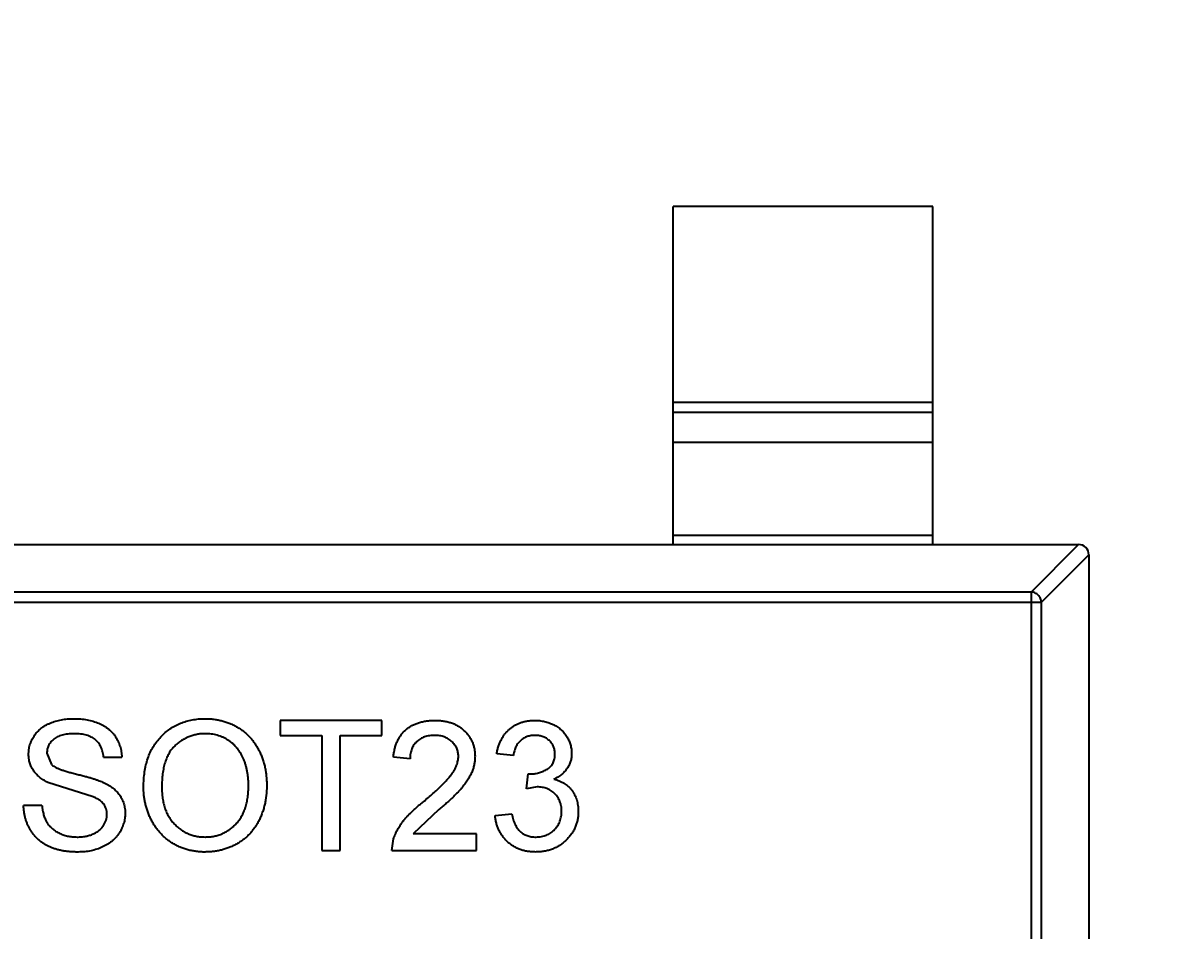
# Model space of a CAD drawing. Header units: inches. Extents: x -36 to 490, y -51 to 98.
# Drawn here: x 412.94 to 415.129, y 12.044 to 13.789 of the extents above; entities that cross this region are included whole.
import ezdxf

# ---------------------------------------------------------------- set-up
doc = ezdxf.new("R2010")
doc.units = ezdxf.units.IN
doc.header["$LTSCALE"] = 1.21
doc.header["$MEASUREMENT"] = 0
doc.header["$PDMODE"] = 3
doc.header["$PDSIZE"] = 0.3125
doc.layers.get('0').update_dxf_attribs({"linetype": 'CONTINUOUS'})
doc.layers.get('Defpoints').update_dxf_attribs({"linetype": 'CONTINUOUS'})
doc.layers.add('DIM', color=3, linetype='CONTINUOUS')
doc.styles.get("Standard").update_dxf_attribs({"font": 'txt', "width": 0.8})
doc.dimstyles.get("Standard").update_dxf_attribs({"dimtxt": 0.15625, "dimasz": 0.1875, "dimexe": 0.125, "dimexo": 0.0625, "dimgap": 0.09, "dimtad": 0, "dimtih": 1, "dimtoh": 1, "dimzin": 4, "dimdsep": 46, "dimtxsty": 'Standard', "dimblk": '_FILLED', "dimblk1": '_FILLED', "dimblk2": '_FILLED', "dimcen": 0.09, "dimazin": 1, "dimtp": 0.01, "dimtm": 0.01, "dimtfac": 1, "dimtofl": 0, "dimtmove": 0, "dimatfit": 3, "dimldrblk": '_FILLED', "dimfxl": 1, "dimtolj": 1, "dimtzin": 4, "dimarcsym": 0})

# ---------------------------------------------------------------- blocks, each defined once
blk = doc.blocks.new('_FILLED')
at = {"color": 0, "linetype": 'ByBlock'}
blk.add_solid([(0, 0), (-1, 0.16667), (-1, -0.16667)], dxfattribs=at)
blk = doc.blocks.new('*D70')
at = {"layer": 'Defpoints', "color": 0}
for p in [(406.8003, 41.9888), (406.8003, -7.0611), (488.6342, -7.0611)]:
    blk.add_point(p, dxfattribs=at)
at = {"layer": 'DIM', "color": 0, "lineweight": -2}
for p, q in [((406.8628, 41.9888), (488.7592, 41.9888)), ((488.6342, 39.4488), (488.6342, 21.3872)), ((488.6342, -4.5211), (488.6342, 13.5405)), ((406.8628, -7.0611), (488.7592, -7.0611))]:
    blk.add_line(p, q, dxfattribs=at)
at = {"layer": 'DIM', "color": 0, "lineweight": -2, "xscale": 2.54, "yscale": 2.54, "zscale": 2.54}
for p, rotation in [((488.6342, 41.9888), 90), ((488.6342, -7.0611), 270)]:
    blk.add_blockref('_FILLED', p, dxfattribs=dict(at, rotation=rotation))
at = {"layer": 'DIM', "color": 0, "insert": (488.6342, 17.4638), "char_height": 2.5, "attachment_point": 5, "rotation": 90, "line_spacing_factor": 2.5}
blk.add_mtext('\\A1;49.05', dxfattribs=at)

msp = doc.modelspace()

# ---------------------------------------------------------------- linework, layer by layer
at = {"color": 7, "linetype": 'Continuous'}
for p, q in [((414.6912, 13.4354), (414.1912, 13.4354)), ((414.1912, 12.7854), (414.1912, 13.4354)), ((414.6912, 12.7854), (414.6912, 13.4354)), ((414.1912, 13.0592), (414.6912, 13.0592)), ((414.6912, 13.0394), (414.1912, 13.0394)), ((414.6912, 12.9814), (414.1912, 12.9814)), ((412.0112, 12.7854), (414.9712, 12.7854)), ((414.1912, 12.8032), (414.6912, 12.8032)), ((414.8801, 12.694), (414.9715, 12.7854)), ((414.9912, 12.7657), (414.8998, 12.6743)), ((414.9912, 12.7654), (414.9912, 11.1054)), ((414.8801, 12.694), (412.1023, 12.694)), ((414.8801, 12.694), (414.8801, 11.1768)), ((412.0826, 12.6743), (414.8998, 12.6743)), ((414.8998, 11.1965), (414.8998, 12.6743)), ((413.6307, 12.4472), (413.4351, 12.4472)), ((413.4351, 12.4472), (413.4351, 12.4184)), ((413.6307, 12.4184), (413.6307, 12.4472)), ((413.4351, 12.4184), (413.5153, 12.4184)), ((413.5153, 12.4184), (413.5153, 12.1972)), ((413.5505, 12.4184), (413.6307, 12.4184)), ((413.5505, 12.1972), (413.5505, 12.4184)), ((412.9864, 12.3843), (412.9954, 12.3622)), ((413.0954, 12.3767), (413.1307, 12.3767)), ((413.6851, 12.3735), (413.6531, 12.3767)), ((413.8839, 12.3799), (413.8518, 12.3831)), ((413.9092, 12.3158), (413.9125, 12.3446)), ((413.9125, 12.3446), (413.9171, 12.3443)), ((413.0752, 12.3002), (412.9881, 12.3279)), ((413.9299, 12.3192), (413.9092, 12.3158)), ((412.9768, 12.2837), (412.9416, 12.2837)), ((413.7408, 12.2756), (413.6911, 12.2293)), ((413.8486, 12.2645), (413.8807, 12.2677)), ((413.6499, 12.1972), (413.6532, 12.2194)), ((413.8133, 12.2293), (413.6911, 12.2293)), ((413.8133, 12.1972), (413.8133, 12.2293)), ((413.5153, 12.1972), (413.5505, 12.1972)), ((413.6499, 12.1972), (413.8133, 12.1972))]:
    msp.add_line(p, q, dxfattribs=at)
msp.add_arc((414.9712, 12.7654), 0.02, 0, 90, dxfattribs=at)
for points, knots in [([(414.8998, 12.6743), (414.8997, 12.6768), (414.8986, 12.6819), (414.8941, 12.6883), (414.8877, 12.6927), (414.8826, 12.6939), (414.8801, 12.694)], [0, 0, 0, 0, 0.249032, 0.5, 0.750968, 1, 1, 1, 1]), ([(412.9512, 12.382), (412.9513, 12.3851), (412.9515, 12.3912), (412.9536, 12.4003), (412.957, 12.409), (412.9608, 12.4159), (412.9645, 12.4211), (412.9676, 12.4249), (412.971, 12.4283), (412.9748, 12.4316), (412.9788, 12.4346), (412.9831, 12.4373), (412.9878, 12.4397), (412.9944, 12.4428), (413.0032, 12.4459), (413.0143, 12.4485), (413.0259, 12.4501), (413.0339, 12.4503), (413.038, 12.4504)], [0, 0, 0, 0, 0.074995, 0.149165, 0.223664, 0.300412, 0.33957, 0.378921, 0.418096, 0.45823, 0.498427, 0.539708, 0.582216, 0.625824, 0.715481, 0.807384, 0.901634, 1, 1, 1, 1]), ([(413.038, 12.4504), (413.0424, 12.4503), (413.0511, 12.4501), (413.0636, 12.4485), (413.0754, 12.4456), (413.0846, 12.4425), (413.0914, 12.4392), (413.0962, 12.4367), (413.1007, 12.4338), (413.1049, 12.4307), (413.1088, 12.4273), (413.1123, 12.4236), (413.1156, 12.4198), (413.1196, 12.4142), (413.1238, 12.4068), (413.1274, 12.3973), (413.1299, 12.3872), (413.1304, 12.3802), (413.1307, 12.3767)], [0, 0, 0, 0, 0.100475, 0.195644, 0.286083, 0.372983, 0.415026, 0.456052, 0.495939, 0.535566, 0.574087, 0.612519, 0.651081, 0.689513, 0.766237, 0.84235, 0.919974, 1, 1, 1, 1]), ([(413.1723, 12.3189), (413.1724, 12.3239), (413.1726, 12.3337), (413.1742, 12.3479), (413.1767, 12.3613), (413.1804, 12.3738), (413.1851, 12.3855), (413.1907, 12.3965), (413.1975, 12.4065), (413.2053, 12.4156), (413.2139, 12.4237), (413.2231, 12.431), (413.233, 12.437), (413.2434, 12.4419), (413.2545, 12.4457), (413.2662, 12.4484), (413.2784, 12.4501), (413.2868, 12.4503), (413.2911, 12.4504)], [0, 0, 0, 0, 0.075226, 0.146575, 0.2145, 0.27953, 0.342403, 0.403496, 0.463762, 0.523864, 0.583252, 0.641302, 0.698898, 0.756295, 0.814628, 0.874325, 0.935783, 1, 1, 1, 1]), ([(413.2911, 12.4504), (413.2939, 12.4504), (413.2995, 12.4503), (413.3078, 12.4495), (413.3158, 12.4482), (413.3237, 12.4464), (413.3314, 12.4441), (413.3388, 12.4413), (413.346, 12.4379), (413.353, 12.4341), (413.3597, 12.4298), (413.366, 12.4251), (413.3718, 12.4199), (413.3774, 12.4145), (413.3824, 12.4085), (413.3871, 12.4022), (413.3913, 12.3954), (413.3951, 12.3883), (413.3985, 12.3808), (413.4014, 12.3731), (413.4039, 12.3652), (413.406, 12.357), (413.4075, 12.3485), (413.4087, 12.3398), (413.4093, 12.3309), (413.4094, 12.3249), (413.4095, 12.3218)], [0, 0, 0, 0, 0.043099, 0.085587, 0.126908, 0.167967, 0.20845, 0.249025, 0.289281, 0.33001, 0.370598, 0.410466, 0.450033, 0.489688, 0.529116, 0.569037, 0.609703, 0.650759, 0.692509, 0.734219, 0.776707, 0.819552, 0.863351, 0.907839, 0.953334, 1, 1, 1, 1]), ([(413.6531, 12.3767), (413.6534, 12.3795), (413.6541, 12.3849), (413.6556, 12.3928), (413.6579, 12.4001), (413.6605, 12.407), (413.6639, 12.4133), (413.6677, 12.4192), (413.6721, 12.4244), (413.6771, 12.4292), (413.6825, 12.4335), (413.6884, 12.4372), (413.6948, 12.4403), (413.7016, 12.4428), (413.7089, 12.4448), (413.7166, 12.4462), (413.7248, 12.447), (413.7304, 12.4472), (413.7332, 12.4472)], [0, 0, 0, 0, 0.070675, 0.137493, 0.201473, 0.262869, 0.32255, 0.380737, 0.43822, 0.495487, 0.553484, 0.611346, 0.670644, 0.731587, 0.794183, 0.859445, 0.928208, 1, 1, 1, 1]), ([(413.7332, 12.4472), (413.7361, 12.4472), (413.7417, 12.4471), (413.7499, 12.4461), (413.7577, 12.4445), (413.765, 12.4424), (413.7718, 12.4396), (413.7782, 12.4362), (413.7841, 12.4321), (413.7895, 12.4275), (413.7943, 12.4224), (413.7986, 12.417), (413.8021, 12.4112), (413.8051, 12.4052), (413.8074, 12.3989), (413.8089, 12.3922), (413.81, 12.3853), (413.8101, 12.3806), (413.8101, 12.3782)], [0, 0, 0, 0, 0.074712, 0.145539, 0.213339, 0.278615, 0.342094, 0.40389, 0.465063, 0.526577, 0.587328, 0.64638, 0.704345, 0.761672, 0.819418, 0.878039, 0.937796, 1, 1, 1, 1]), ([(413.8518, 12.3831), (413.8523, 12.3856), (413.8533, 12.3904), (413.8553, 12.3975), (413.8577, 12.4041), (413.8607, 12.4102), (413.864, 12.4159), (413.8677, 12.4212), (413.872, 12.4261), (413.8766, 12.4305), (413.8816, 12.4345), (413.8869, 12.4379), (413.8925, 12.4408), (413.8984, 12.4431), (413.9046, 12.445), (413.9111, 12.4462), (413.9179, 12.4471), (413.9226, 12.4472), (413.9249, 12.4472)], [0, 0, 0, 0, 0.071036, 0.139343, 0.204958, 0.268332, 0.330129, 0.390664, 0.450861, 0.510587, 0.570374, 0.629455, 0.687994, 0.747581, 0.807839, 0.870034, 0.93381, 1, 1, 1, 1]), ([(413.9249, 12.4472), (413.9282, 12.4471), (413.9346, 12.4469), (413.944, 12.4452), (413.953, 12.4425), (413.9616, 12.4388), (413.9695, 12.4342), (413.9765, 12.4287), (413.9824, 12.4224), (413.9873, 12.4153), (413.9912, 12.4078), (413.994, 12.4), (413.9957, 12.3919), (413.9959, 12.3864), (413.996, 12.3837)], [0, 0, 0, 0, 0.092054, 0.181008, 0.26913, 0.357137, 0.443549, 0.526433, 0.607453, 0.688385, 0.767854, 0.845531, 0.922529, 1, 1, 1, 1]), ([(413.0394, 12.4216), (413.0371, 12.4216), (413.0328, 12.4215), (413.0266, 12.4209), (413.0209, 12.4201), (413.0156, 12.4189), (413.0107, 12.4174), (413.0063, 12.4155), (413.0025, 12.4133), (412.999, 12.4107), (412.9961, 12.4079), (412.9935, 12.4049), (412.9913, 12.4019), (412.9895, 12.3986), (412.9881, 12.3952), (412.9872, 12.3917), (412.9865, 12.388), (412.9865, 12.3855), (412.9864, 12.3843)], [0, 0, 0, 0, 0.091511, 0.177143, 0.257108, 0.331198, 0.400592, 0.465625, 0.526973, 0.585443, 0.641399, 0.695044, 0.746782, 0.796959, 0.847545, 0.897439, 0.947649, 1, 1, 1, 1]), ([(413.0954, 12.3767), (413.0952, 12.3785), (413.0947, 12.382), (413.0936, 12.3871), (413.0921, 12.3918), (413.0903, 12.3962), (413.0882, 12.4002), (413.0857, 12.4039), (413.0827, 12.4072), (413.0795, 12.4103), (413.0759, 12.413), (413.0718, 12.4153), (413.0674, 12.4172), (413.0626, 12.4188), (413.0573, 12.4201), (413.0517, 12.421), (413.0457, 12.4214), (413.0415, 12.4215), (413.0394, 12.4216)], [0, 0, 0, 0, 0.067155, 0.131403, 0.192732, 0.251253, 0.307704, 0.362699, 0.417778, 0.472304, 0.527873, 0.58523, 0.645057, 0.707952, 0.774434, 0.84494, 0.920404, 1, 1, 1, 1]), ([(413.2913, 12.4216), (413.2885, 12.4215), (413.2829, 12.4214), (413.2748, 12.4202), (413.2669, 12.4184), (413.2593, 12.4158), (413.2521, 12.4124), (413.2451, 12.4083), (413.2384, 12.4035), (413.2321, 12.3979), (413.2262, 12.3915), (413.2212, 12.3839), (413.217, 12.3754), (413.2135, 12.366), (413.2108, 12.3555), (413.209, 12.344), (413.2078, 12.3316), (413.2077, 12.323), (413.2076, 12.3185)], [0, 0, 0, 0, 0.055943, 0.110382, 0.164048, 0.216759, 0.269601, 0.323009, 0.377581, 0.433449, 0.490922, 0.550625, 0.613117, 0.679861, 0.751358, 0.828261, 0.910795, 1, 1, 1, 1]), ([(413.3742, 12.3221), (413.3742, 12.3245), (413.3742, 12.3294), (413.3736, 12.3365), (413.3729, 12.3435), (413.3718, 12.3501), (413.3703, 12.3566), (413.3687, 12.3628), (413.3666, 12.3688), (413.3642, 12.3745), (413.3616, 12.3799), (413.3586, 12.3851), (413.3554, 12.3899), (413.3519, 12.3944), (413.348, 12.3986), (413.3439, 12.4025), (413.3395, 12.406), (413.3348, 12.4092), (413.3299, 12.4122), (413.3248, 12.4147), (413.3196, 12.4168), (413.3142, 12.4185), (413.3087, 12.4199), (413.303, 12.4209), (413.2972, 12.4214), (413.2932, 12.4215), (413.2913, 12.4216)], [0, 0, 0, 0, 0.050852, 0.099752, 0.147438, 0.194086, 0.239171, 0.28334, 0.326577, 0.368936, 0.410572, 0.451051, 0.490877, 0.530044, 0.568937, 0.607578, 0.64642, 0.685679, 0.724799, 0.763513, 0.802173, 0.84074, 0.879649, 0.919071, 0.959098, 1, 1, 1, 1]), ([(413.7325, 12.4184), (413.7308, 12.4183), (413.7274, 12.4182), (413.7224, 12.4177), (413.7177, 12.4168), (413.7132, 12.4155), (413.709, 12.4138), (413.7051, 12.4117), (413.7015, 12.4093), (413.6981, 12.4065), (413.6951, 12.4034), (413.6924, 12.4), (413.6902, 12.3963), (413.6884, 12.3923), (413.687, 12.388), (413.6859, 12.3834), (413.6853, 12.3785), (413.6852, 12.3752), (413.6851, 12.3735)], [0, 0, 0, 0, 0.070696, 0.138358, 0.20337, 0.2657, 0.327256, 0.386512, 0.445858, 0.505173, 0.56378, 0.622343, 0.680824, 0.739795, 0.800801, 0.864239, 0.930631, 1, 1, 1, 1]), ([(413.7781, 12.3779), (413.7781, 12.3793), (413.778, 12.3821), (413.7773, 12.3861), (413.7764, 12.39), (413.775, 12.3936), (413.7732, 12.3972), (413.771, 12.4005), (413.7684, 12.4037), (413.7655, 12.4067), (413.7623, 12.4095), (413.7587, 12.4118), (413.7549, 12.4139), (413.7509, 12.4156), (413.7467, 12.4168), (413.7421, 12.4177), (413.7374, 12.4182), (413.7342, 12.4183), (413.7325, 12.4184)], [0, 0, 0, 0, 0.061762, 0.121174, 0.179421, 0.236843, 0.294322, 0.353191, 0.412721, 0.474522, 0.537057, 0.599591, 0.662367, 0.725246, 0.790316, 0.857724, 0.927232, 1, 1, 1, 1]), ([(413.9259, 12.4184), (413.9232, 12.4183), (413.9181, 12.4181), (413.9106, 12.4162), (413.9039, 12.4132), (413.899, 12.4096), (413.8954, 12.4062), (413.893, 12.4034), (413.8908, 12.4002), (413.8889, 12.3967), (413.8873, 12.3929), (413.8858, 12.3889), (413.8847, 12.3845), (413.8841, 12.3815), (413.8839, 12.3799)], [0, 0, 0, 0, 0.127797, 0.246795, 0.362284, 0.477652, 0.536237, 0.59559, 0.656344, 0.719085, 0.784349, 0.852876, 0.924551, 1, 1, 1, 1]), ([(413.964, 12.3826), (413.964, 12.3839), (413.9639, 12.3864), (413.9634, 12.39), (413.9625, 12.3935), (413.9614, 12.3968), (413.9599, 12.3999), (413.958, 12.4028), (413.9559, 12.4057), (413.9533, 12.4082), (413.9506, 12.4107), (413.9476, 12.4127), (413.9445, 12.4145), (413.9412, 12.4159), (413.9376, 12.417), (413.9339, 12.4178), (413.93, 12.4183), (413.9273, 12.4183), (413.9259, 12.4184)], [0, 0, 0, 0, 0.065093, 0.127304, 0.188122, 0.247131, 0.306077, 0.365678, 0.426103, 0.487841, 0.550317, 0.611805, 0.672737, 0.734883, 0.79768, 0.862475, 0.929775, 1, 1, 1, 1]), ([(412.9881, 12.3279), (412.9851, 12.3295), (412.9795, 12.3326), (412.9718, 12.3381), (412.9654, 12.3442), (412.9602, 12.3508), (412.9561, 12.358), (412.9533, 12.3656), (412.9514, 12.3737), (412.9513, 12.3792), (412.9512, 12.382)], [0, 0, 0, 0, 0.144805, 0.279512, 0.406394, 0.527502, 0.645393, 0.761885, 0.878942, 1, 1, 1, 1]), ([(413.7109, 12.2907), (413.7141, 12.2934), (413.7203, 12.2986), (413.729, 12.3064), (413.737, 12.3135), (413.7441, 12.3203), (413.7504, 12.3266), (413.7559, 12.3323), (413.7606, 12.3376), (413.7644, 12.3425), (413.7677, 12.3471), (413.7705, 12.3516), (413.7728, 12.3561), (413.7747, 12.3605), (413.7762, 12.3649), (413.7773, 12.3693), (413.778, 12.3736), (413.7781, 12.3765), (413.7781, 12.3779)], [0, 0, 0, 0, 0.11141, 0.214526, 0.309417, 0.396087, 0.474284, 0.544374, 0.60642, 0.660582, 0.709794, 0.756451, 0.800767, 0.843168, 0.884295, 0.923885, 0.962359, 1, 1, 1, 1]), ([(413.8101, 12.3782), (413.8101, 12.3757), (413.8099, 12.3708), (413.8089, 12.3634), (413.807, 12.356), (413.8046, 12.3487), (413.8012, 12.3413), (413.797, 12.3338), (413.7918, 12.3262), (413.7868, 12.3196), (413.7821, 12.3142), (413.7779, 12.3097), (413.7731, 12.3049), (413.7679, 12.2996), (413.7619, 12.2941), (413.7554, 12.2882), (413.7483, 12.282), (413.7433, 12.2778), (413.7408, 12.2756)], [0, 0, 0, 0, 0.057945, 0.116018, 0.174826, 0.234683, 0.296827, 0.364061, 0.436192, 0.51426, 0.556976, 0.604856, 0.657675, 0.715751, 0.77884, 0.847501, 0.921228, 1, 1, 1, 1]), ([(413.9171, 12.3443), (413.9201, 12.3444), (413.9258, 12.3446), (413.9343, 12.3465), (413.9423, 12.3494), (413.9484, 12.3528), (413.953, 12.356), (413.9559, 12.359), (413.9585, 12.3621), (413.9604, 12.3656), (413.9621, 12.3694), (413.9632, 12.3735), (413.9639, 12.378), (413.964, 12.381), (413.964, 12.3826)], [0, 0, 0, 0, 0.129789, 0.254605, 0.378435, 0.50292, 0.565018, 0.624848, 0.683448, 0.742765, 0.802757, 0.86522, 0.930779, 1, 1, 1, 1]), ([(413.996, 12.3837), (413.9959, 12.3811), (413.9957, 12.3759), (413.9941, 12.3684), (413.9913, 12.3613), (413.9876, 12.3546), (413.9827, 12.3484), (413.9768, 12.3429), (413.9698, 12.338), (413.9646, 12.3354), (413.9619, 12.3341)], [0, 0, 0, 0, 0.121951, 0.240787, 0.35855, 0.479066, 0.601519, 0.727551, 0.859932, 1, 1, 1, 1]), ([(412.9954, 12.3622), (412.9963, 12.3614), (412.9982, 12.3598), (413.0017, 12.3576), (413.0062, 12.3554), (413.0115, 12.3533), (413.0177, 12.3511), (413.0247, 12.3488), (413.0327, 12.3466), (413.0413, 12.3444), (413.05, 12.3423), (413.0583, 12.3401), (413.0659, 12.3381), (413.0727, 12.3361), (413.079, 12.3341), (413.0845, 12.3322), (413.0893, 12.3304), (413.0923, 12.3292), (413.0937, 12.3286)], [0, 0, 0, 0, 0.032743, 0.07241, 0.119611, 0.174673, 0.237345, 0.308352, 0.38763, 0.474784, 0.563332, 0.645136, 0.720203, 0.789134, 0.851497, 0.907331, 0.956969, 1, 1, 1, 1]), ([(413.0937, 12.3286), (413.0955, 12.3278), (413.099, 12.3262), (413.104, 12.3234), (413.1087, 12.3205), (413.113, 12.3174), (413.1169, 12.3142), (413.1204, 12.3108), (413.1237, 12.3072), (413.1265, 12.3034), (413.129, 12.2995), (413.1312, 12.2955), (413.1329, 12.2913), (413.1345, 12.2869), (413.1356, 12.2824), (413.1365, 12.2778), (413.137, 12.273), (413.137, 12.2698), (413.1371, 12.2682)], [0, 0, 0, 0, 0.074931, 0.147078, 0.216364, 0.282503, 0.346688, 0.408836, 0.469262, 0.528432, 0.587001, 0.644416, 0.702189, 0.759767, 0.81849, 0.877633, 0.93802, 1, 1, 1, 1]), ([(413.2908, 12.2229), (413.2937, 12.2229), (413.2996, 12.2231), (413.3081, 12.2243), (413.3162, 12.2264), (413.324, 12.2291), (413.3313, 12.2329), (413.3383, 12.2373), (413.3447, 12.2426), (413.3509, 12.2486), (413.3564, 12.2554), (413.3612, 12.2629), (413.3652, 12.2712), (413.3686, 12.28), (413.3711, 12.2896), (413.373, 12.2998), (413.3741, 12.3107), (413.3742, 12.3182), (413.3742, 12.3221)], [0, 0, 0, 0, 0.061055, 0.119545, 0.176806, 0.232956, 0.288583, 0.344667, 0.401662, 0.46054, 0.520477, 0.581213, 0.643431, 0.707961, 0.775371, 0.846414, 0.921152, 1, 1, 1, 1]), ([(413.9619, 12.3341), (413.9637, 12.3336), (413.9672, 12.3327), (413.9723, 12.3309), (413.977, 12.3287), (413.9816, 12.3263), (413.9857, 12.3234), (413.9896, 12.3203), (413.9931, 12.3167), (413.9964, 12.3128), (413.9994, 12.3087), (414.0019, 12.3042), (414.004, 12.2996), (414.0059, 12.2946), (414.0072, 12.2894), (414.0081, 12.284), (414.0088, 12.2783), (414.0088, 12.2744), (414.0089, 12.2724)], [0, 0, 0, 0, 0.065828, 0.128938, 0.190858, 0.251186, 0.310974, 0.37005, 0.429672, 0.489507, 0.549975, 0.610075, 0.670915, 0.732909, 0.796711, 0.861825, 0.929892, 1, 1, 1, 1]), ([(413.1018, 12.2665), (413.1017, 12.2683), (413.1016, 12.2718), (413.1005, 12.277), (413.0984, 12.2817), (413.0958, 12.2861), (413.0921, 12.2902), (413.0874, 12.294), (413.0817, 12.2974), (413.0774, 12.2992), (413.0752, 12.3002)], [0, 0, 0, 0, 0.117768, 0.230176, 0.339843, 0.450625, 0.566943, 0.696021, 0.839438, 1, 1, 1, 1]), ([(413.2909, 12.194), (413.288, 12.194), (413.2823, 12.1941), (413.2739, 12.195), (413.2657, 12.1963), (413.2578, 12.1981), (413.25, 12.2005), (413.2425, 12.2034), (413.2353, 12.2068), (413.2283, 12.2108), (413.2216, 12.2152), (413.2153, 12.22), (413.2095, 12.2252), (413.2041, 12.2309), (413.199, 12.2368), (413.1944, 12.2432), (413.1902, 12.2499), (413.1865, 12.257), (413.1831, 12.2643), (413.1803, 12.2718), (413.1778, 12.2794), (413.1758, 12.2871), (413.1742, 12.2949), (413.1732, 12.3028), (413.1724, 12.3108), (413.1723, 12.3162), (413.1723, 12.3189)], [0, 0, 0, 0, 0.044697, 0.088534, 0.131409, 0.173814, 0.215715, 0.257247, 0.298848, 0.340604, 0.382029, 0.42297, 0.463632, 0.504048, 0.544591, 0.584964, 0.626265, 0.667979, 0.709943, 0.751382, 0.792619, 0.833948, 0.875008, 0.916446, 0.957907, 1, 1, 1, 1]), ([(413.2076, 12.3185), (413.2076, 12.3149), (413.2077, 12.3079), (413.2089, 12.2976), (413.2108, 12.2879), (413.2133, 12.2788), (413.2167, 12.2703), (413.2207, 12.2624), (413.2256, 12.2551), (413.2311, 12.2484), (413.2372, 12.2424), (413.2437, 12.2371), (413.2507, 12.2327), (413.258, 12.2291), (413.2656, 12.2263), (413.2737, 12.2243), (413.2821, 12.2231), (413.2878, 12.2229), (413.2908, 12.2229)], [0, 0, 0, 0, 0.075964, 0.148125, 0.217201, 0.2833, 0.347202, 0.4093, 0.470426, 0.531588, 0.591739, 0.650258, 0.707303, 0.764208, 0.821148, 0.879119, 0.938423, 1, 1, 1, 1]), ([(413.4095, 12.3218), (413.4094, 12.3187), (413.4093, 12.3126), (413.4086, 12.3035), (413.4074, 12.2947), (413.4058, 12.2861), (413.4036, 12.2778), (413.401, 12.2697), (413.3979, 12.2619), (413.3944, 12.2543), (413.3904, 12.2471), (413.386, 12.2404), (413.3811, 12.234), (413.376, 12.2281), (413.3704, 12.2227), (413.3643, 12.2178), (413.3579, 12.2132), (413.3512, 12.2092), (413.3441, 12.2057), (413.3369, 12.2025), (413.3296, 12.1999), (413.3221, 12.1977), (413.3145, 12.1961), (413.3068, 12.1949), (413.2989, 12.1942), (413.2936, 12.1941), (413.2909, 12.194)], [0, 0, 0, 0, 0.04756, 0.093962, 0.139112, 0.183626, 0.227457, 0.270703, 0.313611, 0.35626, 0.398366, 0.439557, 0.480045, 0.519888, 0.559658, 0.599421, 0.639208, 0.679668, 0.72002, 0.759859, 0.79956, 0.839199, 0.878956, 0.918794, 0.959083, 1, 1, 1, 1]), ([(413.9768, 12.2727), (413.9768, 12.2743), (413.9767, 12.2776), (413.9761, 12.2823), (413.975, 12.2868), (413.9736, 12.2911), (413.9717, 12.2952), (413.9695, 12.2991), (413.9667, 12.3027), (413.9636, 12.3061), (413.9603, 12.3092), (413.9566, 12.3118), (413.9527, 12.3141), (413.9486, 12.316), (413.9442, 12.3174), (413.9397, 12.3185), (413.9349, 12.3191), (413.9316, 12.3192), (413.9299, 12.3192)], [0, 0, 0, 0, 0.067051, 0.13118, 0.193722, 0.254499, 0.314763, 0.375117, 0.436023, 0.498297, 0.560571, 0.621619, 0.681973, 0.742853, 0.804272, 0.867473, 0.932273, 1, 1, 1, 1]), ([(413.0463, 12.194), (413.0435, 12.194), (413.0382, 12.1941), (413.0304, 12.1946), (413.0229, 12.1954), (413.0157, 12.1965), (413.0089, 12.198), (413.0024, 12.1998), (412.9962, 12.2019), (412.9904, 12.2044), (412.9849, 12.2072), (412.9797, 12.2103), (412.9748, 12.2138), (412.9703, 12.2176), (412.9659, 12.2217), (412.962, 12.2262), (412.9583, 12.2309), (412.955, 12.236), (412.952, 12.2414), (412.9493, 12.2469), (412.947, 12.2526), (412.9452, 12.2585), (412.9437, 12.2646), (412.9426, 12.2708), (412.9418, 12.2772), (412.9416, 12.2816), (412.9416, 12.2837)], [0, 0, 0, 0, 0.052493, 0.102825, 0.151397, 0.198033, 0.242876, 0.285999, 0.327849, 0.368395, 0.407852, 0.446838, 0.485166, 0.523341, 0.561602, 0.59992, 0.638496, 0.677791, 0.71729, 0.756605, 0.796068, 0.835886, 0.875714, 0.916263, 0.95776, 1, 1, 1, 1]), ([(412.9768, 12.2837), (412.9772, 12.2806), (412.9779, 12.2745), (412.98, 12.2659), (412.9827, 12.2581), (412.986, 12.2511), (412.9904, 12.245), (412.9957, 12.2395), (413.0022, 12.2347), (413.0094, 12.2304), (413.0175, 12.2271), (413.0261, 12.2246), (413.0353, 12.2231), (413.0415, 12.2229), (413.0447, 12.2229)], [0, 0, 0, 0, 0.093796, 0.180188, 0.260363, 0.334847, 0.407093, 0.481448, 0.559271, 0.64227, 0.728586, 0.815978, 0.906035, 1, 1, 1, 1]), ([(413.6532, 12.2194), (413.6543, 12.2224), (413.6565, 12.2283), (413.6608, 12.2369), (413.666, 12.2455), (413.671, 12.2525), (413.6756, 12.258), (413.6794, 12.2624), (413.6837, 12.2668), (413.6884, 12.2714), (413.6934, 12.2761), (413.6988, 12.2809), (413.7047, 12.2858), (413.7088, 12.289), (413.7109, 12.2907)], [0, 0, 0, 0, 0.100388, 0.204407, 0.310686, 0.422157, 0.480685, 0.543238, 0.6095, 0.679555, 0.753841, 0.831641, 0.913813, 1, 1, 1, 1]), ([(413.0447, 12.2229), (413.0475, 12.2229), (413.0531, 12.223), (413.061, 12.2242), (413.0685, 12.226), (413.0754, 12.2286), (413.0817, 12.2318), (413.0871, 12.2356), (413.0917, 12.24), (413.0954, 12.245), (413.0982, 12.2502), (413.1003, 12.2555), (413.1016, 12.261), (413.1017, 12.2646), (413.1018, 12.2665)], [0, 0, 0, 0, 0.105584, 0.205868, 0.300947, 0.393002, 0.480949, 0.562874, 0.641461, 0.717742, 0.791772, 0.862716, 0.931777, 1, 1, 1, 1]), ([(413.1371, 12.2682), (413.1369, 12.2649), (413.1367, 12.2584), (413.1344, 12.2489), (413.1309, 12.2396), (413.1268, 12.2322), (413.1229, 12.2266), (413.1197, 12.2226), (413.1161, 12.2189), (413.1122, 12.2153), (413.108, 12.212), (413.1035, 12.209), (413.0987, 12.2062), (413.0918, 12.2028), (413.0827, 12.1992), (413.0712, 12.1962), (413.0589, 12.1943), (413.0506, 12.1941), (413.0463, 12.194)], [0, 0, 0, 0, 0.074816, 0.148535, 0.223872, 0.301297, 0.340894, 0.38034, 0.420127, 0.45995, 0.500831, 0.541907, 0.584439, 0.62808, 0.717267, 0.80786, 0.901925, 1, 1, 1, 1]), ([(413.9264, 12.194), (413.9238, 12.1941), (413.9186, 12.1942), (413.911, 12.1952), (413.9038, 12.1966), (413.8969, 12.1988), (413.8903, 12.2015), (413.8842, 12.205), (413.8783, 12.209), (413.8728, 12.2136), (413.8678, 12.2186), (413.8633, 12.2241), (413.8594, 12.23), (413.856, 12.2361), (413.8533, 12.2427), (413.8511, 12.2497), (413.8495, 12.257), (413.8489, 12.262), (413.8486, 12.2645)], [0, 0, 0, 0, 0.067794, 0.133464, 0.196934, 0.258481, 0.319787, 0.380431, 0.44099, 0.502867, 0.564806, 0.625526, 0.685604, 0.746041, 0.807347, 0.869717, 0.93379, 1, 1, 1, 1]), ([(413.8807, 12.2677), (413.8811, 12.2658), (413.8819, 12.2621), (413.8835, 12.2567), (413.8852, 12.2518), (413.8873, 12.2473), (413.8893, 12.2432), (413.8917, 12.2395), (413.8942, 12.2362), (413.897, 12.2333), (413.9, 12.2309), (413.9032, 12.2287), (413.9067, 12.2269), (413.9104, 12.2254), (413.9143, 12.2243), (413.9185, 12.2234), (413.9229, 12.2229), (413.926, 12.2229), (413.9275, 12.2229)], [0, 0, 0, 0, 0.082566, 0.15976, 0.233155, 0.301356, 0.365752, 0.426437, 0.484185, 0.539549, 0.593156, 0.647048, 0.701446, 0.757, 0.81384, 0.873058, 0.934963, 1, 1, 1, 1]), ([(414.0089, 12.2724), (414.0088, 12.2697), (414.0087, 12.2644), (414.0075, 12.2567), (414.0057, 12.2492), (414.0031, 12.2421), (413.9999, 12.2352), (413.9958, 12.2287), (413.991, 12.2225), (413.9855, 12.2167), (413.9796, 12.2114), (413.9731, 12.2067), (413.9663, 12.2028), (413.9591, 12.1996), (413.9514, 12.1971), (413.9434, 12.1953), (413.935, 12.1942), (413.9293, 12.1941), (413.9264, 12.194)], [0, 0, 0, 0, 0.063503, 0.124805, 0.18492, 0.244376, 0.303775, 0.364133, 0.425376, 0.488388, 0.551743, 0.61386, 0.67564, 0.737737, 0.800417, 0.864658, 0.930985, 1, 1, 1, 1]), ([(413.9275, 12.2229), (413.9294, 12.2229), (413.9329, 12.2229), (413.9381, 12.2237), (413.943, 12.2247), (413.9476, 12.2264), (413.952, 12.2284), (413.9561, 12.2309), (413.9599, 12.2338), (413.9634, 12.2371), (413.9665, 12.2408), (413.9693, 12.2447), (413.9716, 12.2489), (413.9735, 12.2532), (413.975, 12.2578), (413.976, 12.2625), (413.9767, 12.2675), (413.9768, 12.2709), (413.9768, 12.2727)], [0, 0, 0, 0, 0.069461, 0.135658, 0.19962, 0.261651, 0.322053, 0.38234, 0.443223, 0.50493, 0.56682, 0.6276, 0.687476, 0.747351, 0.808174, 0.870133, 0.933721, 1, 1, 1, 1])]:
    msp.add_open_spline(points, degree=3, knots=knots, dxfattribs=at)

# ---------------------------------------------------------------- dimensions: what is measured, and where the dimension line sits
at = {"layer": 'DIM'}
dim = msp.add_linear_dim(base=(488.6342, -7.0611), p1=(406.8003, 41.9888), p2=(406.8003, -7.0611), angle=90, dimstyle='Standard', override={"dimtxt": 2.5, "dimasz": 2.54, "dimtih": 0, "dimtoh": 0, "dimzin": 0, "dimcen": 0.198, "dimadec": 0, "dimazin": 0, "dimtp": 0, "dimtm": 0, "dimtdec": 4, "dimtzin": 0}, dxfattribs=at)
dim.commit()
dim.dimension.update_dxf_attribs({"geometry": '*D70', "text_midpoint": (488.6342, 17.4638)})

doc.saveas('drawing.dxf')
